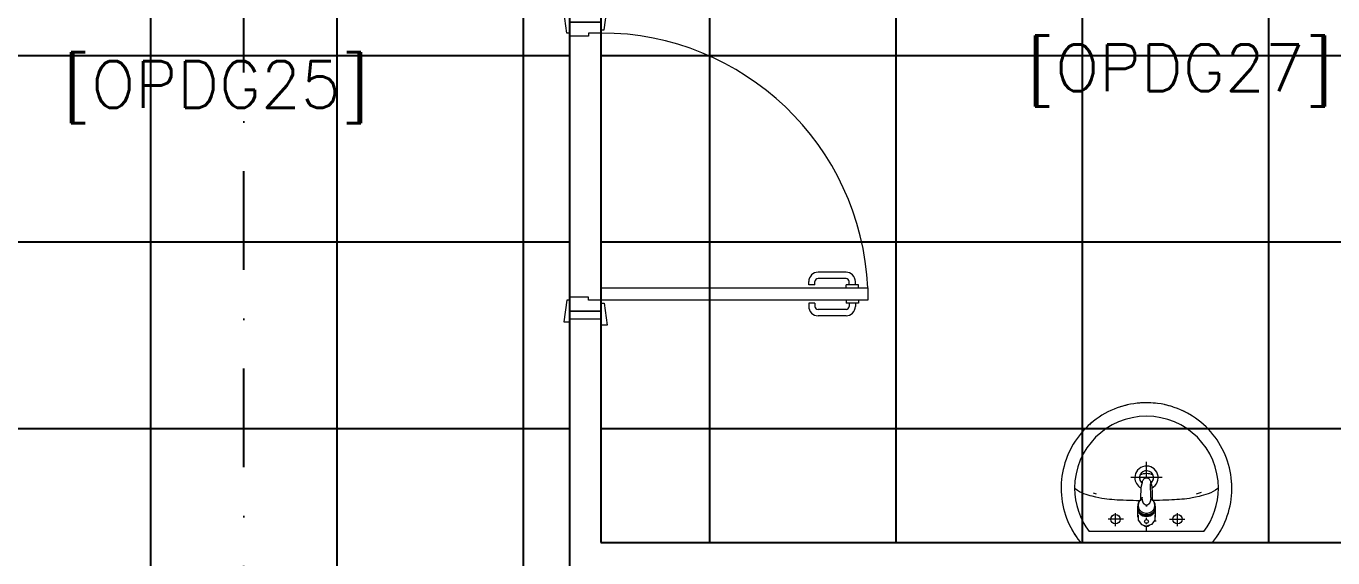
# Model space of a CAD drawing. Header units: inches. Extents: x -12418 to 472786, y -29325 to 19878.
# Drawn here: x 29599 to 33806, y -7017 to -5305 of the extents above; entities that cross this region are included whole.
import ezdxf
from ezdxf import colors
from ezdxf.entities.mleader import LeaderData, LeaderLine
from ezdxf.math import Vec2, Vec3

# ---------------------------------------------------------------- set-up
doc = ezdxf.new("R2010")
doc.units = ezdxf.units.IN
doc.header["$LTSCALE"] = 25
doc.header["$MEASUREMENT"] = 0
doc.linetypes.add('DASHDOT', pattern=[25.4, 12.7, -6.35, 0, -6.35])
for name, color, linetype, lineweight in [('00-Ground Floor$0$72_EGR_BASE_TEXT', 252, 'Continuous', 5), ('00-Ground Floor$0$LOADING', 253, 'Continuous', 5), ('00-Ground Floor$0$P-SANR-FIXT', 6, 'Continuous', 18), ('00-Ground Floor$0$P-SANR-FIXT-1', 6, 'Continuous', 13), ('00-Ground Floor$0$Walls', 251, 'Continuous', 5), ('00-Ground Floor$0$Wooden Joinery', 251, 'Continuous', 5), ('E-LITE-CLNG-CNDT', 6, 'DASHDOT', 35), ('T-DATA-TEXT', 2, 'Continuous', 25), ('T-SOUN-CLNG-CNDT', 3, 'DASHDOT', 25)]:
    doc.layers.add(name, color=color, linetype=linetype, lineweight=lineweight)
doc.layers.add('00-Ground Floor$0$False Ceiling', color=251, linetype='Continuous')
doc.styles.add('00-Ground Floor$0$SIMPLEX', font='SIMPLEX.shx', dxfattribs={"height": 150})
doc.styles.add('DC_Elc_Romans', font='elc_romans.shx', dxfattribs={"width": 0.7})

# ---------------------------------------------------------------- blocks, each defined once
blk = doc.blocks.new('00-Ground Floor$0$A$C72370EFE')
at = {"layer": '00-Ground Floor$0$Wooden Joinery'}
for p, q in [((-0.01, -0.04), (-0.02, -0.04)), ((-0.01, -0.03), (-0.01, -0.07)), ((0, -0.03), (-0.01, -0.03)), ((0.04, -0.03), (0.05, -0.03)), ((0.05, -0.03), (0.05, -0.07)), ((0.05, -0.04), (0.06, -0.04)), ((-0.05, -0.07), (-0.05, -0.16)), ((-0.03, -0.07), (-0.03, -0.16)), ((-0.01, -0.06), (-0.02, -0.06)), ((0, -0.07), (-0.01, -0.07)), ((0.04, -0.07), (0.05, -0.07)), ((0.05, -0.06), (0.06, -0.06)), ((0.07, -0.07), (0.07, -0.16)), ((0.09, -0.07), (0.09, -0.16)), ((-0.01, -0.17), (-0.02, -0.17)), ((-0.01, -0.19), (-0.02, -0.19)), ((-0.01, -0.17), (-0.01, -0.19)), ((0.05, -0.17), (0.06, -0.17)), ((0.05, -0.17), (0.05, -0.19)), ((0.05, -0.19), (0.06, -0.19))]:
    blk.add_line(p, q, dxfattribs=at)
for centre, radius, start, end in [((-0.02, -0.07), 0.03, 90, 180), ((0.06, -0.07), 0.03, 0, 90), ((-0.02, -0.07), 0.01, 90, 180), ((0.06, -0.07), 0.01, 0, 90), ((-0.02, -0.16), 0.03, 180, 270), ((-0.02, -0.16), 0.01, 180, 270), ((0.06, -0.16), 0.01, 270, 0), ((0.06, -0.16), 0.03, 270, 0)]:
    blk.add_arc(centre, radius, start, end, dxfattribs=at)
blk = doc.blocks.new('00-Ground Floor$0$A$C5DAD61B4')
at = {"layer": '00-Ground Floor$0$Wooden Joinery'}
for points in [[(80, 959.1), (80, 969.1), (10, 979.1), (10, 959.1)], [(940, 959.1), (940, 969.1), (1010, 979.1), (1010, 959.1)], [(70, 859.1), (70, 849.1), (0, 839.1), (0, 859.1)], [(120, 859.1), (120, 0), (80, 0), (80, 859.1)], [(950, 859.1), (950, 849.1), (1020, 839.1), (1020, 859.1)]]:
    blk.add_lwpolyline(points, close=True, dxfattribs=at)
for points in [[(45, 859.1), (45, 959.1), (20, 959.1), (20, 859.1), (45, 859.1)], [(45, 859.1), (80, 859.1), (80, 899.1), (90, 899.1), (90, 959.1), (45, 959.1), (45, 859.1)], [(975, 859.1), (940, 859.1), (940, 899.1), (930, 899.1), (930, 959.1), (975, 959.1), (975, 859.1)], [(975, 859.1), (975, 959.1), (1000, 959.1), (1000, 859.1), (975, 859.1)]]:
    blk.add_lwpolyline(points, dxfattribs=at)
blk.add_arc((80, 859.1), 860, 272.666, 0, dxfattribs=at)
at = {"layer": '00-Ground Floor$0$Wooden Joinery', "xscale": 999.9999999998854, "yscale": 999.9999999998854, "zscale": 999.9999999998854, "rotation": 180}
blk.add_blockref('00-Ground Floor$0$A$C72370EFE', (120, 0), dxfattribs=at)
blk = doc.blocks.new('00-Ground Floor$0$FP_138-161_A_00_GFL_-0_080_Einreichung_Grundrisse_100')
at = {"layer": '00-Ground Floor$0$P-SANR-FIXT'}
blk.add_line((-0.0044, -0.0019), (-0.0045, -0.0021), dxfattribs=at)
at = {"layer": '00-Ground Floor$0$P-SANR-FIXT', "flags": 128}
blk.add_lwpolyline([(-0.0057, -0.0037), (-0.0058, -0.0039), (-0.006, -0.004)], dxfattribs=at)
blk = doc.blocks.new('00-Ground Floor$0$FP_139-161_A_00_GFL_-0_080_Einreichung_Grundrisse_100')
at = {"layer": '00-Ground Floor$0$P-SANR-FIXT'}
blk.add_line((0.0045, -0.0022), (0.0044, -0.002), dxfattribs=at)
at = {"layer": '00-Ground Floor$0$P-SANR-FIXT', "flags": 128}
blk.add_lwpolyline([(0.006, -0.004), (0.0059, -0.0039), (0.0057, -0.0038)], dxfattribs=at)
blk = doc.blocks.new('00-Ground Floor$0$IS_Ceraplus_B8204_BIM_BG _1_ - B8204AA - CERAPLUS single lever basin mixer with pop-up waste-V137-161_A_00_GFL_-0_080_Einreichung_Grundrisse_100')
at = {"layer": '00-Ground Floor$0$P-SANR-FIXT-1'}
h = blk.add_hatch(dxfattribs=at)
h.set_pattern_fill('FP_26', color=256, style=0, pattern_type=2)
h.set_pattern_definition([(225, (0.009, 0), (0.010607, -0.010607), []), (315, (0.009, 0), (0.010607, 0.010607), [])])
h.paths.add_polyline_path([(0.0056, -0.002), (0.0058, -0.0024), (0.0058, -0.0021)])
h.paths.add_polyline_path([(0.007, -0.0039), (0.0088, -0.0045), (0.0084, -0.0043)])
at = {"layer": '00-Ground Floor$0$LOADING'}
for p, q in [((-0.028, 0), (-0.028, -0.0281)), ((-0.0274, -0.0337), (-0.0271, -0.0392)), ((-0.0262, -0.0282), (-0.0263, -0.0287)), ((0.0263, -0.0287), (0.0262, -0.0282)), ((0.0262, -0.0293), (0.0263, -0.0287)), ((0.0271, -0.0392), (0.0274, -0.0337)), ((0.028, -0.0281), (0.028, 0)), ((-0.0137, -0.0512), (-0.0129, -0.0517)), ((0.0124, -0.052), (0.0133, -0.0515)), ((0.014, -0.0647), (0.0133, -0.1077)), ((0.0185, -0.0618), (0.019, -0.0539)), ((0.019, -0.0539), (0.0188, -0.0561))]:
    blk.add_line(p, q, dxfattribs=at)
at = {"layer": '00-Ground Floor$0$LOADING', "flags": 128}
for points in [[(-0.0272, -0.0069), (-0.0266, 0.009), (-0.0165, 0.0236), (0, 0.0291)], [(0.0272, -0.0069), (0.0266, 0.009), (0.0165, 0.0236), (0, 0.0291)], [(-0.0271, -0.0393), (-0.027, -0.0403), (-0.0269, -0.0414), (-0.0267, -0.0424), (-0.0265, -0.0434), (-0.0262, -0.0444), (-0.0259, -0.0454), (-0.0255, -0.0464), (-0.0252, -0.0474), (-0.0247, -0.0484), (-0.0243, -0.0493), (-0.0238, -0.0502), (-0.0232, -0.0511), (-0.0226, -0.052), (-0.022, -0.0529), (-0.0214, -0.0537), (-0.0207, -0.0545), (-0.0199, -0.0553), (-0.0192, -0.0561), (-0.0184, -0.0568), (-0.0176, -0.0575), (-0.0173, -0.0577)], [(-0.0176, -0.0568), (-0.0224, -0.0513), (-0.0254, -0.0448), (-0.0264, -0.0376), (-0.0253, -0.0305), (-0.0222, -0.024), (-0.0172, -0.0186), (-0.0109, -0.0147), (-0.0037, -0.0127), (0.0037, -0.0127), (0.0109, -0.0147), (0.0172, -0.0186), (0.0222, -0.024), (0.0253, -0.0305), (0.0264, -0.0376), (0.0254, -0.0448), (0.0224, -0.0513), (0.0176, -0.0568)], [(0.0173, -0.0577), (0.0181, -0.057), (0.0189, -0.0563), (0.0197, -0.0556), (0.0204, -0.0548), (0.0211, -0.054), (0.0218, -0.0532), (0.0224, -0.0523), (0.023, -0.0514), (0.0236, -0.0505), (0.0241, -0.0496), (0.0246, -0.0487), (0.025, -0.0477), (0.0254, -0.0467), (0.0258, -0.0458), (0.0261, -0.0448), (0.0264, -0.0437), (0.0266, -0.0427), (0.0268, -0.0417), (0.027, -0.0407), (0.0271, -0.0396), (0.0271, -0.0393)], [(-0.019, -0.0539), (-0.0185, -0.0615), (-0.0185, -0.0618)], [(-0.0181, -0.0728), (-0.0177, -0.083), (-0.0172, -0.0938)], [(-0.0162, -0.0579), (-0.0156, -0.058), (-0.0151, -0.0581), (-0.0146, -0.0583), (-0.0142, -0.0586), (-0.0139, -0.0588), (-0.0138, -0.0591)], [(-0.0138, -0.0591), (-0.0139, -0.0612), (-0.014, -0.0633)], [(0.0138, -0.0591), (0.0139, -0.0588), (0.0142, -0.0586), (0.0146, -0.0583), (0.0151, -0.0581), (0.0156, -0.058), (0.0162, -0.0579)], [(0.014, -0.0633), (0.0139, -0.0612), (0.0138, -0.0591)], [(0.0171, -0.0578), (0.0174, -0.0575), (0.0176, -0.0568)], [(0.0172, -0.0938), (0.0177, -0.083), (0.0181, -0.0728)], [(0.0184, -0.0651), (0.0184, -0.0652), (0.0184, -0.0652), (0.0184, -0.0652), (0.0184, -0.0654), (0.0184, -0.0655)], [(-0.0129, -0.1142), (-0.0124, -0.1161), (-0.0118, -0.1179), (-0.0109, -0.1197), (-0.0098, -0.1214), (-0.0084, -0.123), (-0.0067, -0.1244), (-0.0047, -0.1255), (-0.0025, -0.1263), (0, -0.1266)], [(0, -0.1266), (0.0025, -0.1263), (0.0047, -0.1255), (0.0067, -0.1244), (0.0084, -0.123), (0.0098, -0.1214), (0.0109, -0.1197), (0.0118, -0.1179), (0.0124, -0.1161), (0.0129, -0.1142)]]:
    blk.add_lwpolyline(points, dxfattribs=at)
at = {"layer": '00-Ground Floor$0$LOADING'}
for centre, radius, start, end in [((0, 0.0135), 0.00603, 0, 180), ((0, 0.0135), 0.00603, 180, 0), ((-0.009, 0), 0.005, 300, 315), ((0.009, 0), 0.005, 225, 240)]:
    blk.add_arc(centre, radius, start, end, dxfattribs=at)
for centre, major_axis, start_param, end_param in [((0, -0.0281), (-0.028, 0), 4.712389, 6.47291), ((0, -0.0321), (0.0275, 0), 3.141823, 3.202701), ((0, -0.0321), (0.0275, 0), 3.239313, 3.439417), ((0, -0.0281), (0.028, 0), 3.371221, 3.483334), ((0, -0.0287), (0.0267, 0), 1.570796, 3.036556), ((0, -0.0287), (0.0263, 0), 2.625648, 2.791756), ((0, -0.0287), (-0.0263, 0), 4.712389, 5.759587), ((0, -0.0281), (0.028, 0), 6.093357, 7.853982), ((0, -0.0287), (0.0267, 0), 0.105099, 1.570796), ((0, -0.0287), (0.0262, 0), 0.523599, 1.570796), ((0, -0.0287), (0.0262, 0), 0.349919, 0.515945), ((0, -0.0287), (0.0267, 0), 6.059374, 6.108652), ((0, -0.0321), (0.0275, 0), 5.985527, 6.185455), ((0, -0.0281), (0.028, 0), 5.94107, 6.05344), ((0, -0.0321), (0.0275, 0), 6.222066, 6.282955), ((0, -0.0312), (0.0248, 0), 4.111947, 4.191073), ((0, -0.0281), (0.028, 0), 4.202431, 4.259552), ((0, -0.0287), (0.0263, 0), 4.169225, 4.2325), ((0, -0.0281), (0.028, 0), 5.172057, 5.222265)]:
    blk.add_ellipse(centre, major_axis=major_axis, ratio=0.961262, start_param=start_param, end_param=end_param, dxfattribs=at)
for points, knots in [([(-0.0215, -0.0162), (-0.0216, -0.0163), (-0.0219, -0.0167), (-0.0227, -0.0177), (-0.0238, -0.0192), (-0.0249, -0.0211), (-0.0258, -0.0231), (-0.0266, -0.0253), (-0.0273, -0.0282), (-0.0275, -0.0305), (-0.0275, -0.0321)], [0.7859035, 0.7859035, 0.7859035, 0.7859035, 0.7916667, 0.8055556, 0.8333333, 0.8611111, 0.8888889, 0.9166667, 0.9444444, 1, 1, 1, 1]), ([(0.021, -0.0157), (0.0208, -0.0154), (0.0203, -0.0149), (0.0192, -0.0139), (0.0177, -0.0127), (0.0161, -0.0117), (0.0148, -0.0109), (0.0138, -0.0104), (0.0127, -0.0099), (0.0113, -0.0093), (0.0087, -0.0084), (0.0048, -0.0075), (0, -0.0071), (-0.0048, -0.0075), (-0.0087, -0.0084), (-0.0113, -0.0093), (-0.0127, -0.0099), (-0.0138, -0.0104), (-0.0148, -0.0109), (-0.0161, -0.0117), (-0.0177, -0.0127), (-0.0191, -0.0139), (-0.0202, -0.0149), (-0.0208, -0.0154), (-0.021, -0.0157)], [0.2222222, 0.2222222, 0.2222222, 0.2222222, 0.2361111, 0.25, 0.2777778, 0.3055556, 0.3194444, 0.3333333, 0.3472222, 0.3611111, 0.3888889, 0.4444444, 0.5, 0.5555556, 0.6111111, 0.6388889, 0.6527778, 0.6666667, 0.6805556, 0.6944444, 0.7222222, 0.75, 0.7638889, 0.7777778, 0.7777778, 0.7777778, 0.7777778]), ([(0, -0.0378), (-0.0005, -0.038), (-0.0012, -0.0384), (-0.0021, -0.0389), (-0.0028, -0.0393), (-0.0035, -0.0397), (-0.0042, -0.04), (-0.0049, -0.0405), (-0.0055, -0.0409), (-0.0061, -0.0414), (-0.0067, -0.0419), (-0.0072, -0.0424), (-0.0078, -0.0429), (-0.0083, -0.0435), (-0.0088, -0.0441), (-0.0092, -0.0446), (-0.0096, -0.0452), (-0.01, -0.0459), (-0.0103, -0.0466), (-0.0105, -0.0472), (-0.0107, -0.0477), (-0.0108, -0.0481), (-0.0109, -0.0484), (-0.0111, -0.0489), (-0.0114, -0.0497), (-0.0118, -0.0509), (-0.0122, -0.0521), (-0.0124, -0.053), (-0.0126, -0.0537), (-0.0128, -0.0544), (-0.0129, -0.0552), (-0.0131, -0.0559), (-0.0132, -0.0566), (-0.0134, -0.0572), (-0.0136, -0.0581), (-0.0137, -0.0587), (-0.0138, -0.0591)], [0, 0, 0, 0, 0.055556, 0.083333, 0.111111, 0.138889, 0.166667, 0.194444, 0.222222, 0.25, 0.277778, 0.305556, 0.333333, 0.361111, 0.388889, 0.416667, 0.444444, 0.472222, 0.5, 0.527778, 0.541667, 0.555556, 0.569444, 0.583333, 0.611111, 0.666667, 0.722222, 0.75, 0.777778, 0.805556, 0.833333, 0.861111, 0.888889, 0.916667, 0.944444, 1, 1, 1, 1]), ([(0, -0.0357), (-0.0006, -0.0357), (-0.0013, -0.0357), (-0.002, -0.0357), (-0.0022, -0.0357)], [0, 0, 0, 0, 0.1, 0.1298359, 0.1298359, 0.1298359, 0.1298359]), ([(0.0022, -0.0357), (0.002, -0.0357), (0.0013, -0.0357), (0.0006, -0.0357), (0, -0.0357)], [0.8701578, 0.8701578, 0.8701578, 0.8701578, 0.9, 1, 1, 1, 1]), ([(0.0138, -0.0591), (0.0137, -0.0587), (0.0136, -0.0581), (0.0134, -0.0572), (0.0132, -0.0566), (0.0131, -0.0559), (0.0129, -0.0552), (0.0128, -0.0544), (0.0126, -0.0537), (0.0124, -0.053), (0.0122, -0.0521), (0.0118, -0.0509), (0.0114, -0.0497), (0.0111, -0.0489), (0.0109, -0.0484), (0.0108, -0.0481), (0.0107, -0.0477), (0.0105, -0.0472), (0.0103, -0.0466), (0.01, -0.0459), (0.0096, -0.0452), (0.0092, -0.0446), (0.0088, -0.0441), (0.0083, -0.0435), (0.0078, -0.0429), (0.0072, -0.0424), (0.0067, -0.0419), (0.0061, -0.0414), (0.0055, -0.0409), (0.0049, -0.0405), (0.0042, -0.04), (0.0035, -0.0397), (0.0028, -0.0393), (0.0021, -0.0389), (0.0012, -0.0384), (0.0005, -0.038), (0, -0.0378)], [0, 0, 0, 0, 0.055556, 0.083333, 0.111111, 0.138889, 0.166667, 0.194444, 0.222222, 0.25, 0.277778, 0.333333, 0.388889, 0.416667, 0.430556, 0.444444, 0.458333, 0.472222, 0.5, 0.527778, 0.555556, 0.583333, 0.611111, 0.638889, 0.666667, 0.694444, 0.722222, 0.75, 0.777778, 0.805556, 0.833333, 0.861111, 0.888889, 0.916667, 0.944444, 1, 1, 1, 1]), ([(0.0275, -0.0321), (0.0275, -0.0305), (0.0273, -0.0282), (0.0266, -0.0253), (0.0258, -0.0231), (0.0249, -0.0211), (0.0238, -0.0192), (0.0227, -0.0177), (0.0219, -0.0167), (0.0216, -0.0163), (0.0215, -0.0162)], [0, 0, 0, 0, 0.0555556, 0.0833333, 0.1111111, 0.1388889, 0.1666667, 0.1944444, 0.2083333, 0.2142181, 0.2142181, 0.2142181, 0.2142181]), ([(-0.0188, -0.0538), (-0.0188, -0.0547), (-0.0186, -0.0582), (-0.0185, -0.0619), (-0.0184, -0.0646)], [0.6724021, 0.6724021, 0.6724021, 0.6724021, 0.75, 1, 1, 1, 1]), ([(-0.0162, -0.0579), (-0.0162, -0.0578), (-0.0163, -0.0578), (-0.0165, -0.0577), (-0.0166, -0.0575), (-0.0167, -0.0574), (-0.0169, -0.0573), (-0.017, -0.0572), (-0.0172, -0.0571), (-0.0173, -0.057), (-0.0175, -0.0569), (-0.0176, -0.0568)], [0, 0, 0, 0, 0.1, 0.2, 0.3, 0.4, 0.5, 0.6, 0.7, 0.8, 1, 1, 1, 1]), ([(-0.0148, -0.0587), (-0.015, -0.0586), (-0.0159, -0.0583), (-0.0167, -0.058), (-0.0172, -0.0578)], [0.8, 0.8, 0.8, 0.8, 0.85, 1, 1, 1, 1]), ([(0.0141, -0.0613), (0.0141, -0.0611), (0.0143, -0.0608), (0.0145, -0.0604), (0.0148, -0.06), (0.0151, -0.0596), (0.0153, -0.0594), (0.0155, -0.0592), (0.0156, -0.059), (0.0158, -0.0588), (0.016, -0.0587), (0.0163, -0.0585), (0.0165, -0.0583), (0.0166, -0.0582)], [0.3333333, 0.3333333, 0.3333333, 0.3333333, 0.4166667, 0.5, 0.5833333, 0.6666667, 0.7083333, 0.75, 0.7916667, 0.8333333, 0.875, 0.9166667, 1, 1, 1, 1]), ([(0.0176, -0.0568), (0.0175, -0.0569), (0.0173, -0.057), (0.0172, -0.0571), (0.017, -0.0572), (0.0169, -0.0573), (0.0167, -0.0574), (0.0166, -0.0575), (0.0165, -0.0577), (0.0163, -0.0578), (0.0162, -0.0578), (0.0162, -0.0579)], [0, 0, 0, 0, 0.2, 0.3, 0.4, 0.5, 0.6, 0.7, 0.8, 0.9, 1, 1, 1, 1]), ([(0.0184, -0.0646), (0.0185, -0.0619), (0.0186, -0.0582), (0.0188, -0.0547), (0.0188, -0.0538)], [0, 0, 0, 0, 0.25, 0.3275586, 0.3275586, 0.3275586, 0.3275586]), ([(-0.0131, -0.1116), (-0.0132, -0.1115), (-0.0135, -0.1109), (-0.0141, -0.1099), (-0.0147, -0.1086), (-0.0153, -0.1072), (-0.0159, -0.1053), (-0.0167, -0.1021), (-0.0171, -0.0992), (-0.0171, -0.0973)], [0.4856715, 0.4856715, 0.4856715, 0.4856715, 0.5, 0.55, 0.6, 0.65, 0.7, 0.8, 1, 1, 1, 1]), ([(-0.0132, -0.1091), (-0.0132, -0.1096), (-0.0132, -0.1103), (-0.0132, -0.1111), (-0.0132, -0.1115), (-0.0132, -0.1118), (-0.0131, -0.1122), (-0.0131, -0.1125), (-0.0131, -0.1128), (-0.0131, -0.1131), (-0.013, -0.1134), (-0.013, -0.1138), (-0.0129, -0.1141), (-0.0129, -0.1142)], [0.2, 0.2, 0.2, 0.2, 0.4, 0.5, 0.55, 0.6, 0.65, 0.7, 0.75, 0.8, 0.85, 0.9, 1, 1, 1, 1]), ([(0.0129, -0.1142), (0.0129, -0.1141), (0.013, -0.1138), (0.013, -0.1134), (0.0131, -0.1131), (0.0131, -0.1128), (0.0131, -0.1125), (0.0131, -0.1122), (0.0132, -0.1118), (0.0132, -0.1115), (0.0132, -0.1111), (0.0132, -0.1103), (0.0132, -0.1096), (0.0132, -0.1091)], [0, 0, 0, 0, 0.1, 0.15, 0.2, 0.25, 0.3, 0.35, 0.4, 0.45, 0.5, 0.6, 0.8, 0.8, 0.8, 0.8]), ([(0.0131, -0.1116), (0.0133, -0.1113), (0.0137, -0.1106), (0.0142, -0.1096), (0.0147, -0.1084), (0.0153, -0.1072), (0.0159, -0.1053), (0.0167, -0.1021), (0.0171, -0.0992), (0.0171, -0.0973)], [-0.5143371, -0.5143371, -0.5143371, -0.5143371, -0.475, -0.4375, -0.4, -0.35, -0.3, -0.2, 0, 0, 0, 0])]:
    blk.add_open_spline(points, degree=3, knots=knots, dxfattribs=at)
for points in [[(-0.0184, -0.0646), (-0.0183, -0.0659), (-0.0182, -0.0684), (-0.0181, -0.0709), (-0.0181, -0.0721)], [(-0.0172, -0.0578), (-0.0171, -0.0578), (-0.0169, -0.058), (-0.0167, -0.0581), (-0.0166, -0.0582)], [(-0.0162, -0.0579), (-0.0162, -0.0579), (-0.0164, -0.0581), (-0.0165, -0.0582), (-0.0166, -0.0583), (-0.0166, -0.0582), (-0.0166, -0.0582)], [(-0.0166, -0.0582), (-0.0163, -0.0585), (-0.0156, -0.059), (-0.0148, -0.0599), (-0.0142, -0.0609), (-0.0139, -0.0617), (-0.0138, -0.0621)], [(-0.014, -0.0633), (-0.014, -0.0633), (-0.014, -0.0633), (-0.014, -0.0633)], [(-0.014, -0.0646), (-0.014, -0.0644), (-0.014, -0.064), (-0.014, -0.0635), (-0.014, -0.0633)], [(0.014, -0.0633), (0.014, -0.0633), (0.014, -0.0633), (0.014, -0.0633)], [(0.014, -0.0633), (0.014, -0.0635), (0.014, -0.064), (0.014, -0.0644), (0.014, -0.0647)], [(0.0172, -0.0578), (0.0168, -0.0579), (0.0158, -0.0583), (0.0147, -0.0587), (0.0141, -0.059)], [(0.0166, -0.0582), (0.0166, -0.0582), (0.0166, -0.0583), (0.0165, -0.0582), (0.0164, -0.0581), (0.0162, -0.0579), (0.0162, -0.0579)], [(0.0166, -0.0582), (0.0167, -0.0582), (0.0168, -0.0581), (0.0169, -0.058), (0.0169, -0.058)], [(0.0169, -0.058), (0.017, -0.0579), (0.0171, -0.0579), (0.0171, -0.0578)], [(0.0181, -0.0721), (0.0181, -0.0709), (0.0182, -0.0684), (0.0183, -0.0659), (0.0184, -0.0646)], [(-0.0172, -0.0938), (-0.0172, -0.0944), (-0.0172, -0.0956), (-0.0171, -0.0967), (-0.0171, -0.0973)], [(0.0171, -0.0973), (0.0171, -0.0967), (0.0172, -0.0956), (0.0172, -0.0944), (0.0172, -0.0938)]]:
    blk.add_open_spline(points, degree=3, dxfattribs=at)
for name in ['00-Ground Floor$0$FP_138-161_A_00_GFL_-0_080_Einreichung_Grundrisse_100', '00-Ground Floor$0$FP_139-161_A_00_GFL_-0_080_Einreichung_Grundrisse_100']:
    blk.add_blockref(name, (0, 0), dxfattribs=at)
blk = doc.blocks.new('00-Ground Floor$0$_100_WB_KER_REN_55x45x18 - _100_WB_KER_REN_55x45x18-V63-161_A_00_GFL_-0_080_Einreichung_Grundrisse_100')
at = {"layer": '00-Ground Floor$0$LOADING'}
for p, q in [((-0.2075, 0.225), (-0.2075, 0.2227)), ((0.2074, 0.225), (-0.2074, 0.225)), ((0.2075, 0.2227), (0.2075, 0.225)), ((-0.1855, 0.1899), (0.1855, 0.1899)), ((-0.1, 0.172), (-0.1, 0.1303)), ((0, 0.1899), (0, 0.1724)), ((0.1, 0.172), (0.1, 0.1303)), ((-0.0744, 0.15), (-0.1234, 0.15)), ((-0.0259, 0.155), (-0.0315, 0.155)), ((0, 0.1656), (0, 0.1628)), ((0, 0.1509), (0, 0.1454)), ((0, 0.1422), (0, 0.1399)), ((0.026, 0.155), (0.0248, 0.155)), ((0.0744, 0.15), (0.1234, 0.15)), ((-0.1763, 0.0637), (-0.1598, 0.0692)), ((0.1605, 0.0691), (0.1707, 0.0656)), ((-0.05, 0.0161), (0.05, 0.0161)), ((0, 0.0168), (0, -0.0348))]:
    blk.add_line(p, q, dxfattribs=at)
at = {"layer": '00-Ground Floor$0$LOADING', "flags": 128}
for points in [[(-0.2121, 0.225), (-0.219, 0.2164), (-0.2254, 0.2075), (-0.2316, 0.1983), (-0.2373, 0.189), (-0.2427, 0.1794), (-0.2476, 0.1696), (-0.2522, 0.1596), (-0.2564, 0.1494), (-0.2602, 0.1391), (-0.2635, 0.1286), (-0.2665, 0.118), (-0.269, 0.1073), (-0.271, 0.0965), (-0.2727, 0.0856), (-0.2739, 0.0747), (-0.2747, 0.0637), (-0.275, 0.0527), (-0.275, 0.05)], [(0.275, 0.05), (0.2748, 0.061), (0.2741, 0.072), (0.273, 0.0829), (0.2715, 0.0938), (0.2695, 0.1046), (0.2671, 0.1154), (0.2643, 0.126), (0.261, 0.1365), (0.2574, 0.1469), (0.2533, 0.1571), (0.2488, 0.1671), (0.2439, 0.177), (0.2387, 0.1866), (0.233, 0.1961), (0.227, 0.2053), (0.2206, 0.2142), (0.2138, 0.2229), (0.2121, 0.225)], [(-0.275, 0.05), (-0.2748, 0.039), (-0.2741, 0.028), (-0.273, 0.0171), (-0.2715, 0.0062), (-0.2695, -0.0046), (-0.2671, -0.0154), (-0.2643, -0.026), (-0.261, -0.0365), (-0.2574, -0.0469), (-0.2533, -0.0571), (-0.2488, -0.0671), (-0.2439, -0.077), (-0.2387, -0.0866), (-0.233, -0.0961), (-0.227, -0.1053), (-0.2206, -0.1142), (-0.2138, -0.1229), (-0.2067, -0.1313), (-0.1993, -0.1395), (-0.1916, -0.1473), (-0.1836, -0.1548), (-0.1752, -0.162), (-0.1666, -0.1688), (-0.1577, -0.1753), (-0.1486, -0.1814), (-0.1392, -0.1872), (-0.1296, -0.1925), (-0.1198, -0.1975), (-0.1098, -0.2021), (-0.0996, -0.2063), (-0.0893, -0.2101), (-0.0788, -0.2135), (-0.0682, -0.2164), (-0.0575, -0.2189), (-0.0467, -0.221), (-0.0359, -0.2227), (-0.0249, -0.2239), (-0.014, -0.2246), (-0.003, -0.225), (0.008, -0.2249), (0.019, -0.2243), (0.03, -0.2234), (0.0409, -0.2219), (0.0517, -0.2201), (0.0625, -0.2178), (0.0731, -0.2151), (0.0837, -0.212), (0.0941, -0.2084), (0.1043, -0.2044), (0.1144, -0.2001), (0.1243, -0.1953), (0.1341, -0.1901), (0.1436, -0.1846), (0.1528, -0.1786), (0.1618, -0.1723), (0.1706, -0.1657), (0.1791, -0.1587), (0.1873, -0.1514), (0.1952, -0.1437), (0.2028, -0.1358), (0.21, -0.1275), (0.217, -0.119), (0.2236, -0.1101), (0.2298, -0.1011), (0.2356, -0.0918), (0.2411, -0.0822), (0.2462, -0.0725), (0.2509, -0.0625), (0.2552, -0.0524), (0.2591, -0.0421), (0.2626, -0.0317), (0.2656, -0.0211), (0.2683, -0.0104), (0.2705, 0.0003), (0.2722, 0.0112), (0.2736, 0.0221), (0.2745, 0.0331), (0.2749, 0.0441), (0.275, 0.05)]]:
    blk.add_lwpolyline(points, dxfattribs=at)
at = {"layer": '00-Ground Floor$0$LOADING'}
for centre in [(-0.1, 0.15), (0.1, 0.15)]:
    blk.add_circle(centre, 0.015, dxfattribs=at)
for centre, radius, start, end in [((0, 0.05), 0.275, 140.4788, 141.2381), ((0, 0.05), 0.275, 38.7619, 39.5212), ((0, 0.05), 0.275, 145.9324, 150.3591), ((0, 0.05), 0.2315, 142.8209, 180), ((0, 0.155), 0.0175, 54.0899, 125.9101), ((0, 0.155), 0.0175, 68.869, 83.8798), ((0, 0.05), 0.2315, 0, 37.1791), ((0, 0.05), 0.275, 29.6409, 34.0676), ((0, 0.155), 0.0175, 251.9463, 258.2346), ((0, 0.05), 0.275, 180, 183.6225), ((0, 0.05), 0.2315, 180, 0), ((0, 0.0161), 0.0375, 117.1305, 0), ((0, 0.0161), 0.0375, 0, 61.4146), ((0, 0.0161), 0.0225, 129.5025, 0), ((0, 0.0161), 0.0225, 180, 193.3417), ((0, 0.0161), 0.0225, 197.0466, 201.508), ((0, 0.0161), 0.0225, 156.725, 162.0134), ((0, 0.05), 0.047, 243.4433, 296.5567), ((0, 0.0161), 0.0225, 138.0808, 143.3939), ((0, 0.0161), 0.0225, 0, 51.4286), ((0, 0.0161), 0.0225, 36.616, 41.9265), ((0, 0.0161), 0.0225, 17.9887, 23.276), ((0, 0.0161), 0.0225, 338.492, 342.9534), ((0, 0.0161), 0.0225, 346.6583, 0), ((0, 0.05), 0.275, 307.6689, 312), ((0, 0.05), 0.275, 240, 245.6589), ((0, 0.05), 0.275, 252, 257.5535), ((0, 0.05), 0.275, 264, 276), ((0, 0.05), 0.275, 282.9241, 288)]:
    blk.add_arc(centre, radius, start, end, dxfattribs=at)
for points, knots in [([(-0.2074, 0.225), (-0.2078, 0.225), (-0.2086, 0.225), (-0.2095, 0.225), (-0.2102, 0.225), (-0.2106, 0.225), (-0.2109, 0.225), (-0.2111, 0.225), (-0.2114, 0.225), (-0.2116, 0.225), (-0.2118, 0.225), (-0.2119, 0.225), (-0.2119, 0.225)], [-1, -1, -1, -1, -0.8333333, -0.6666667, -0.5833333, -0.5, -0.4583333, -0.4166667, -0.3333333, -0.2916667, -0.25, -0.1666667, -0.1666667, -0.1666667, -0.1666667]), ([(0.2119, 0.225), (0.2119, 0.225), (0.2118, 0.225), (0.2116, 0.225), (0.2114, 0.225), (0.2111, 0.225), (0.2109, 0.225), (0.2106, 0.225), (0.2102, 0.225), (0.2095, 0.225), (0.2086, 0.225), (0.2078, 0.225), (0.2074, 0.225)], [-0.8333333, -0.8333333, -0.8333333, -0.8333333, -0.75, -0.7083333, -0.6666667, -0.5833333, -0.5416667, -0.5, -0.4166667, -0.3333333, -0.1666667, 0, 0, 0, 0]), ([(-0.0037, 0.1721), (-0.0046, 0.1719), (-0.0064, 0.1714), (-0.0081, 0.1705), (-0.009, 0.17)], [0.5653198, 0.5653198, 0.5653198, 0.5653198, 0.6111111, 0.6666667, 0.6666667, 0.6666667, 0.6666667]), ([(0.009, 0.17), (0.0086, 0.1703), (0.0077, 0.1708), (0.0059, 0.1715), (0.0046, 0.1719), (0.0037, 0.1721)], [0.3333333, 0.3333333, 0.3333333, 0.3333333, 0.3611111, 0.3888889, 0.4346482, 0.4346482, 0.4346482, 0.4346482]), ([(-0.2294, 0.0509), (-0.2103, 0.066), (-0.1431, 0.0839), (-0.1084, 0.0863), (-0.0496, 0.0893), (-0.0206, 0.0899)], [0.0392191, 0.0392191, 0.0392191, 0.0392191, 0.1715289, 0.4228457, 0.6475389, 0.6475389, 0.6475389, 0.6475389]), ([(0.0209, 0.0903), (0.0512, 0.0901), (0.1113, 0.0879), (0.1514, 0.0828), (0.2115, 0.0665), (0.2292, 0.052)], [0.7533082, 0.7533082, 0.7533082, 0.7533082, 0.9865548, 1.235629, 1.3638988, 1.3638988, 1.3638988, 1.3638988]), ([(-0.0141, 0.0337), (-0.0162, 0.0319), (-0.0207, 0.0267), (-0.0225, 0.02), (-0.0225, 0.0161)], [0.7144203, 0.7144203, 0.7144203, 0.7144203, 0.8333333, 1, 1, 1, 1]), ([(0.0225, 0.0161), (0.0225, 0.0187), (0.0216, 0.0239), (0.0182, 0.0298), (0.0152, 0.0327), (0.0141, 0.0337)], [0, 0, 0, 0, 0.1111111, 0.2222222, 0.285568, 0.285568, 0.285568, 0.285568])]:
    blk.add_open_spline(points, degree=3, knots=knots, dxfattribs=at)
for points in [[(-0.2075, 0.2227), (-0.2075, 0.2231), (-0.2075, 0.2235), (-0.2075, 0.2239)], [(0.2075, 0.2239), (0.2075, 0.2235), (0.2075, 0.2231), (0.2075, 0.2227)], [(-0.1852, 0.1899), (-0.1853, 0.1899), (-0.1854, 0.1899), (-0.1855, 0.1899)], [(-0.0009, 0.1725), (-0.0013, 0.1725), (-0.0018, 0.1724), (-0.0022, 0.1724)], [(0.0022, 0.1724), (0.0018, 0.1724), (0.0013, 0.1725), (0.0009, 0.1725)], [(0.1855, 0.1899), (0.1854, 0.1899), (0.1853, 0.1899), (0.1852, 0.1899)], [(-0.0225, 0.0161), (-0.0225, 0.0147), (-0.0222, 0.012), (-0.0215, 0.0093), (-0.021, 0.008)], [(0.021, 0.008), (0.0215, 0.0093), (0.0222, 0.012), (0.0225, 0.0147), (0.0225, 0.0161)]]:
    blk.add_open_spline(points, degree=3, dxfattribs=at)
at = {"layer": '00-Ground Floor$0$LOADING', "xscale": -1, "rotation": 5.088887490341627e-12}
blk.add_blockref('00-Ground Floor$0$IS_Ceraplus_B8204_BIM_BG _1_ - B8204AA - CERAPLUS single lever basin mixer with pop-up waste-V137-161_A_00_GFL_-0_080_Einreichung_Grundrisse_100', (0, 0.1434), dxfattribs=at)
blk = doc.blocks.new('00-Ground Floor$0$A$Ce9e1c4c3')
at = {"layer": '00-Ground Floor$0$False Ceiling', "color": 254}
for p, q in [((-68550.5, -2847.4, 0), (-68550.5, -6967.4, 0)), ((-68650.5, -13467.4, 0), (-68650.5, -2875.8, 0)), ((-68550.5, -6967.4, 0), (-64050.5, -6967.4, 0))]:
    blk.add_line(p, q, dxfattribs=at)
at = {"layer": '00-Ground Floor$0$False Ceiling', "color": 254, "linetype": 'Continuous'}
for p, q in [((-68200, -6967.4), (-68200, -2847.4)), ((-67600, -6967.4), (-67600, -2847.4)), ((-67000, -6967.4), (-67000, -2847.4)), ((-66400, -6967.4), (-66400, -2847.4)), ((-70000, -13467.4), (-70000, -2875.8)), ((-69400, -13467.4), (-69400, -2875.8)), ((-68800, -13467.4), (-68800, -2875.8)), ((-76050.5, -5400), (-68650.5, -5400)), ((-68550.5, -5400), (-64050.5, -5400)), ((-76050.5, -6000), (-68650.5, -6000)), ((-68550.5, -6000), (-64050.5, -6000)), ((-70450.5, -6600), (-68650.5, -6600)), ((-68550.5, -6600), (-64050.5, -6600))]:
    blk.add_line(p, q, dxfattribs=at)
blk = doc.blocks.new('00-Ground Floor')
at = {"layer": '00-Ground Floor$0$Walls'}
for p, q in [((31349.5, -6247.4, 0), (31449.5, -6247.4, 0)), ((31349.5, -8867.4, 0), (31349.5, -6247.4, 0)), ((31449.5, -6967.4, 0), (31449.5, -6247.4, 0)), ((35949.5, -6967.4, 0), (31449.5, -6967.4, 0))]:
    blk.add_line(p, q, dxfattribs=at)
at = {"layer": '00-Ground Floor$0$False Ceiling', "color": 254}
blk.add_blockref('00-Ground Floor$0$A$Ce9e1c4c3', (100000, 0), dxfattribs=at)
at = {"layer": '00-Ground Floor$0$LOADING', "xscale": 1000, "yscale": 1000, "zscale": 1000, "rotation": 180}
blk.add_blockref('00-Ground Floor$0$_100_WB_KER_REN_55x45x18 - _100_WB_KER_REN_55x45x18-V63-161_A_00_GFL_-0_080_Einreichung_Grundrisse_100', (33206.1, -6742.4, 0), dxfattribs=at)
at = {"layer": '00-Ground Floor$0$Wooden Joinery', "rotation": 89.99999999999999}
blk.add_blockref('00-Ground Floor$0$A$C5DAD61B4', (32308.6, -6267.4, 0), dxfattribs=at)
at = {"layer": '00-Ground Floor$0$72_EGR_BASE_TEXT', "char_height": 150, "attachment_point": 2, "style": '00-Ground Floor$0$SIMPLEX'}
for s, insert in [('[OPDG27]', (33313.7, -5364.1, 0)), ('[OPDG25]', (30210.2, -5417.8, 0))]:
    blk.add_mtext(s, dxfattribs=dict(at, insert=insert))

msp = doc.modelspace()

# ---------------------------------------------------------------- linework, layer by layer
at = {"layer": 'T-SOUN-CLNG-CNDT'}
msp.add_lwpolyline([(30300, -9900), (30300, -5100)], dxfattribs=at)

# ---------------------------------------------------------------- block references
at = {"layer": 'E-LITE-CLNG-CNDT'}
msp.add_blockref('00-Ground Floor', (0, 0), dxfattribs=at)

# ---------------------------------------------------------------- leaders
at = {"layer": 'T-DATA-TEXT'}
ml = msp.add_multileader_mtext('Standard', dxfattribs=at)
ml.set_content('PUBLIC ADDRESS\\PRACK FOR PAGING \\PAND BACKGROUND MUSIC', color=256, style='DC_Elc_Romans')
ml.set_leader_properties(color=45)
ml.build(insert=Vec2(0, 0))
ml.multileader.update_dxf_attribs({"dogleg_length": 2, "arrow_head_size": 200, "scale": 100})
ctx = ml.context
ctx.base_point, ctx.scale, ctx.char_height, ctx.arrow_head_size, ctx.landing_gap_size, ctx.plane_origin = Vec3(24257.3, -3688.1), 100, 200, 200, 200, Vec3(21785.8, -948.5)
notes = []
notes.append((ctx, [(0, (1, 1, 0), (24057.3, -3688.1), (1, 0), 200, [(1, [(21214.6, -6047.4)], 0, [])])]))
ctx.mtext.insert, ctx.mtext.width, ctx.mtext.flow_direction = Vec3(24457.3, -3588.1), 4483.29, 5
for ctx, leaders in notes:
    for number, flags, end, landing, length, lines in leaders:
        leader = LeaderData()
        leader.index, (leader.has_last_leader_line, leader.has_dogleg_vector, leader.attachment_direction) = number, flags
        leader.last_leader_point, leader.dogleg_vector, leader.dogleg_length = Vec3(end), Vec3(landing), length
        for number, points, colour, breaks in lines:
            line = LeaderLine()
            line.index, line.vertices, line.color, line.breaks = number, Vec3.list(points), colors.encode_raw_color(colour), breaks
            leader.lines.append(line)
        ctx.leaders.append(leader)

doc.saveas('drawing.dxf')
